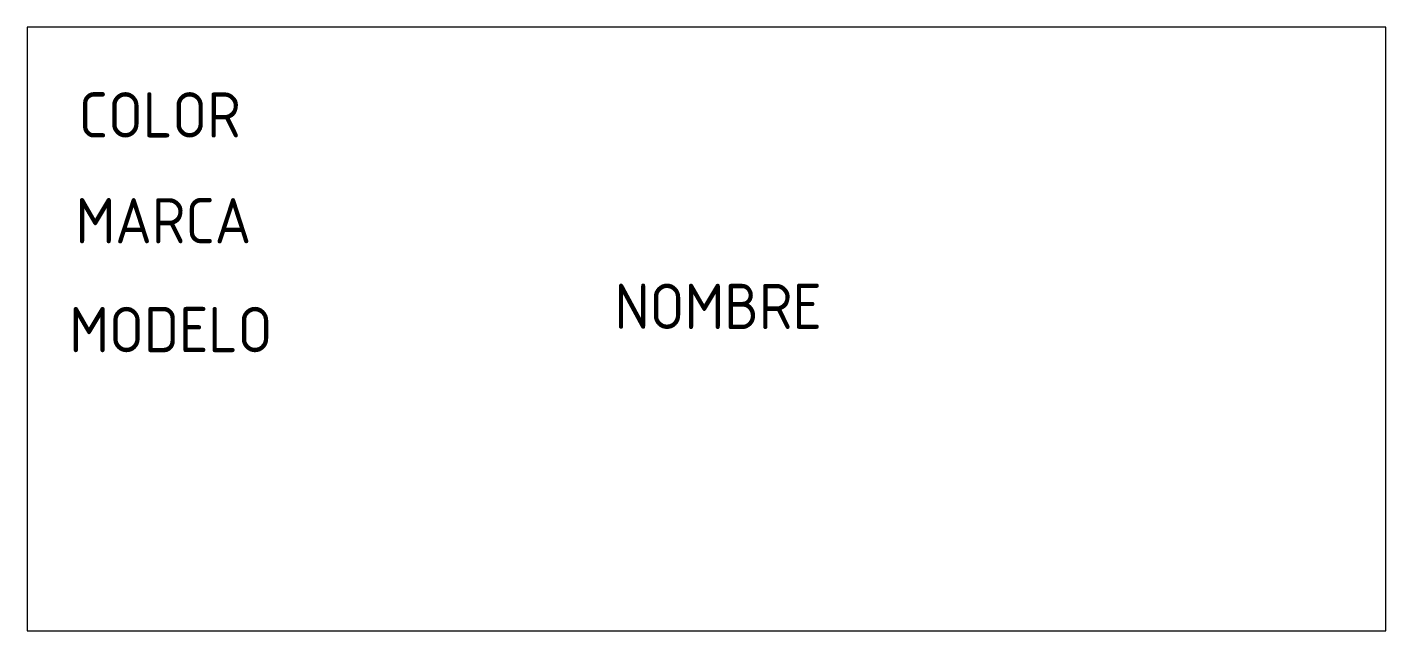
# Model space of a CAD drawing. Header units: millimetres. Extents: x 2082 to 2532, y 1461 to 1661.
import ezdxf

# ---------------------------------------------------------------- set-up
doc = ezdxf.new("R2010")
doc.units = ezdxf.units.MM
doc.styles.add('Atributos', font='isocp_IV25.ttf')

msp = doc.modelspace()

# ---------------------------------------------------------------- linework, layer by layer
msp.add_lwpolyline([(2081.79, 1460.79), (2531.79, 1460.79), (2531.79, 1660.79), (2081.79, 1660.79)], close=True)

# ---------------------------------------------------------------- texts
at = {"style": 'Atributos', "flags": 9}
for tag, p, s in [('COLOR', (2098.85, 1624.23), 'Negro'), ('MARCA', (2097.81, 1589.18), 'HP'), ('MODELO', (2095.75, 1553.09), 'HP 230 (3L1E7AA)')]:
    msp.add_attdef(tag, p, s, height=15, dxfattribs=at)
at = {"style": 'Atributos'}
msp.add_attdef('NOMBRE', (2276.34, 1560.79), 'Teclado', height=15, dxfattribs=at)

doc.saveas('drawing.dxf')
